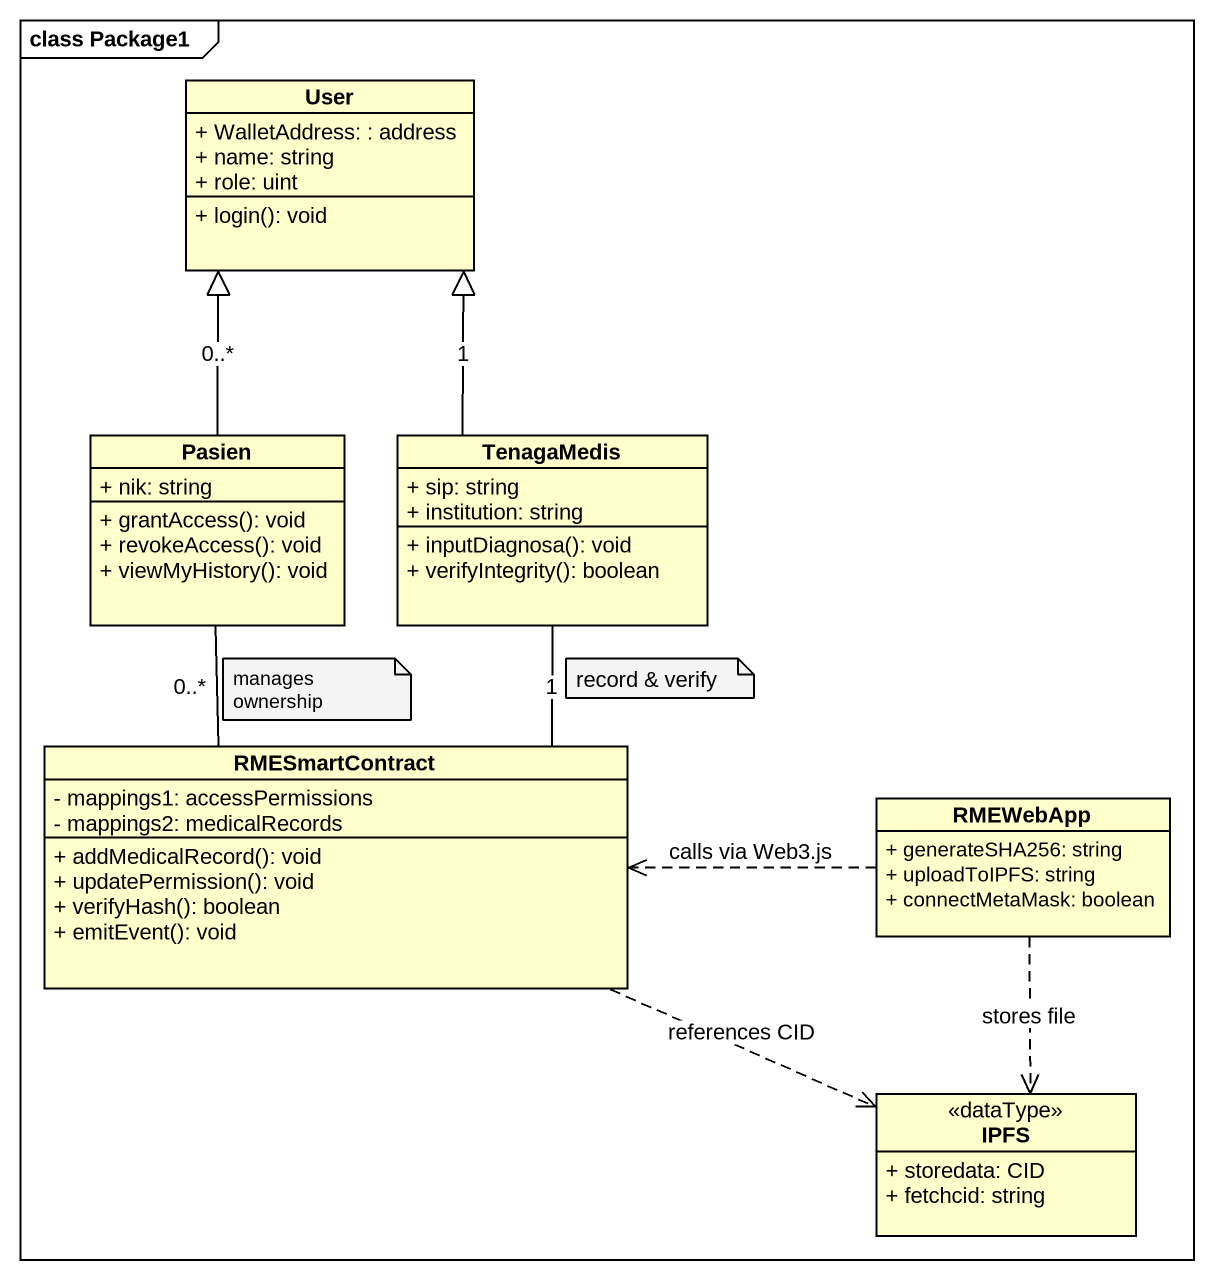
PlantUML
@startuml
mainframe class Package1
hide circle
hide empty members
skinparam classAttributeIconSize 0
class User {
  + WalletAddress: : address
  + name: string
  + role: uint
  + login(): void
}
class Pasien {
  + nik: string
  + grantAccess(): void
  + revokeAccess(): void
  + viewMyHistory(): void
}
class TenagaMedis {
  + sip: string
  + institution: string
  + inputDiagnosa(): void
  + verifyIntegrity(): boolean
}
class RMESmartContract {
  - mappings1: accessPermissions
  - mappings2: medicalRecords
  + addMedicalRecord(): void
  + updatePermission(): void
  + verifyHash(): boolean
  + emitEvent(): void
}
class RMEWebApp {
  + generateSHA256: string
  + uploadToIPFS: string
  + connectMetaMask: boolean
}
class IPFS <<dataType>> {
  + storedata: CID
  + fetchcid: string
}
Pasien -up-|> User : 0..*
Pasien -- RMESmartContract : 0..*
TenagaMedis -up-|> User : 1
TenagaMedis -- RMESmartContract : 1
RMESmartContract .right.> IPFS : references CID
RMEWebApp .left.> RMESmartContract : calls via Web3.js
RMEWebApp ..> IPFS : stores file
note as N1
  manages ownership
end note
note as N2
  record & verify
end note
@enduml
